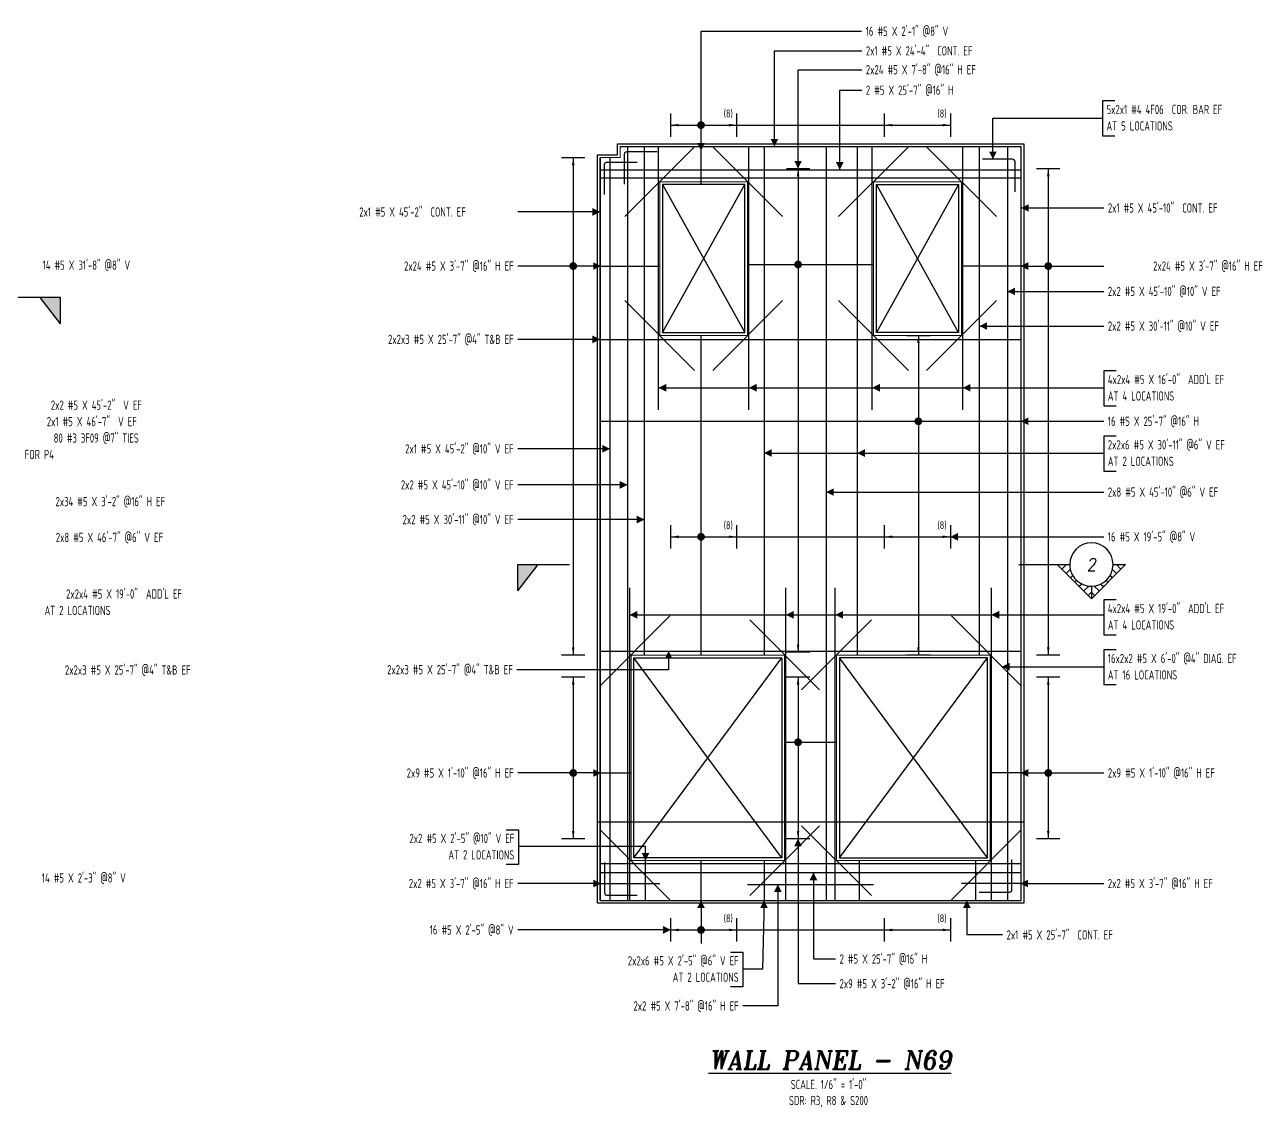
# Model space of a CAD drawing. Header units: inches. Extents: x -3675 to 11984, y -3832 to 1837.
# Drawn here: x 3961 to 4864, y -2274 to -1484 of the extents above; entities that cross this region are included whole.
import ezdxf
from ezdxf.enums import TextEntityAlignment as Align

# ---------------------------------------------------------------- set-up
doc = ezdxf.new("R2010")
doc.units = ezdxf.units.IN
doc.header["$MEASUREMENT"] = 0
doc.layers.get('0').update_dxf_attribs({"linetype": 'CONTINUOUS'})
for name, color, linetype in [('0-25', 7, 'CONTINUOUS'), ('0-25TEXT', 7, 'CONTINUOUS'), ('0-35', 3, 'CONTINUOUS'), ('0-35TEXT', 3, 'CONTINUOUS'), ('3', 3, 'CONTINUOUS'), ('BAR-LBL', 2, 'CONTINUOUS'), ('Hatch', 253, 'CONTINUOUS'), ('INTERMEDIATERANGELAY', 7, 'CONTINUOUS'), ('RANGELAY', 7, 'CONTINUOUS'), ('REBARS', 4, 'CONTINUOUS')]:
    doc.layers.add(name, color=color, linetype=linetype)
doc.layers.add('COVER', color=6, linetype='CONTINUOUS', lineweight=0, plot=False)
doc.styles.add('AR', font='ARCHQUIK.shx', dxfattribs={"width": 0.8})
doc.styles.add('ROMANT', font='romant')

# ---------------------------------------------------------------- blocks, each defined once
blk = doc.blocks.new('SECTARO')
at = {"linetype": 'Continuous'}
blk.add_line((33.32, 16.99), (20.13, 0), dxfattribs=at)
for p, q in [((33.32, 16.99), (33.32, 0)), ((33.32, 0), (0, 0))]:
    blk.add_line(p, q)
for points in [[(33.32, 0), (33.32, 16.99), (33.32, 0), (20.13, 0)], [(33.32, 16.99), (20.13, 0), (33.32, 0), (33.32, 16.99)]]:
    blk.add_solid(points, dxfattribs=at)
blk = doc.blocks.new('leadrblk')
blk.add_lwpolyline([(0, 0, 0, 1, 0), (1, 0, 1, 1, 0)], format="xyseb")
blk = doc.blocks.new('*X3')
at = {"color": 0, "linetype": 'Continuous'}
for p, q in [((-1.108, 0.278), (-1.075, 0.312)), ((-1.081, 0.217), (-1.031, 0.267)), ((-1.013, 0.197), (-0.986, 0.223)), ((-0.96, 0.161), (-0.942, 0.179)), ((-0.92, 0.112), (-0.898, 0.135)), ((-0.895, 0.05), (-0.854, 0.091)), ((-0.856, 0), (-0.81, 0.046)), ((-0.768, 0), (-0.765, 0.002))]:
    blk.add_line(p, q, dxfattribs=at)
blk = doc.blocks.new('*X2')
at = {"color": 0, "linetype": 'Continuous'}
for p, q in [((-1.108, 0.278), (-1.075, 0.312)), ((-0.96, 0.161), (-0.942, 0.179)), ((-0.856, 0), (-0.81, 0.046))]:
    blk.add_line(p, q, dxfattribs=at)
blk = doc.blocks.new('SECTNU')
at = {"linetype": 'Continuous'}
blk.add_line((-24.74, 0), (-32.81, 0), dxfattribs=at)
blk.add_line((0, 0), (-24.74, 0))
at = {"layer": '3'}
for p, q in [((-68.89, 0), (-46.81, 22.07)), ((-60.81, 0), (-68.89, 0))]:
    blk.add_line(p, q, dxfattribs=at)
at = {"layer": '3', "linetype": 'Continuous'}
blk.add_line((-46.81, 14), (-46.81, 22.07), dxfattribs=at)
at = {"layer": '3'}
for points in [[(-46.81, 22.07), (-24.74, 0), (-32.81, 0, 1)], [(-32.81, 0, 0.414214), (-46.81, 14)]]:
    blk.add_lwpolyline(points, format="xyb", dxfattribs=at)
for start, end in [(90, 180), (180, 0)]:
    blk.add_arc((-46.81, 0), 14, start, end, dxfattribs=at)
at = {"linetype": 'Continuous', "xscale": -64, "yscale": 64, "zscale": 64, "rotation": 359.9999999999999}
blk.add_blockref('*X3', (-117.73, 0), dxfattribs=at)
at = {"linetype": 'Continuous', "xscale": 64, "yscale": 64, "zscale": 64}
for name in ['*X3', '*X2']:
    blk.add_blockref(name, (24.1, 0), dxfattribs=at)
at = {"linetype": 'Continuous', "style": 'ROMANT', "oblique": 9, "width": 0.9}
blk.add_attdef('NO', text='', height=8, dxfattribs=at).set_placement((-46.81, 0), align=Align.MIDDLE)
blk = doc.blocks.new('*U1027', base_point=(4645.35, -1765.03))
at = {"layer": 'REBARS', "color": 0}
blk.add_lwpolyline([(4645.66, -1765.03), (4645.66, -1573.03)], dxfattribs=at)
blk = doc.blocks.new('*U1028', base_point=(4579.97, -1765.03))
at = {"layer": 'REBARS', "color": 0}
blk.add_lwpolyline([(4579.65, -1765.03), (4579.65, -1573.03)], dxfattribs=at)
blk = doc.blocks.new('*U1029', base_point=(4489.36, -1765.03))
at = {"layer": 'REBARS', "color": 0}
blk.add_lwpolyline([(4489.67, -1765.03), (4489.67, -1573.03)], dxfattribs=at)
blk = doc.blocks.new('*U1030', base_point=(4423.97, -1765.03))
at = {"layer": 'REBARS', "color": 0}
blk.add_lwpolyline([(4423.66, -1765.03), (4423.66, -1573.03)], dxfattribs=at)
blk = doc.blocks.new('*U853', base_point=(4527.86, -2068.92))
at = {"layer": 'REBARS', "color": 0}
blk.add_lwpolyline([(4528.08, -2068.7), (4579, -2119.61)], dxfattribs=at)
blk = doc.blocks.new('*U854', base_point=(4527.86, -1969.14))
at = {"layer": 'REBARS', "color": 0}
blk.add_lwpolyline([(4528.08, -1969.36), (4579, -1918.45)], dxfattribs=at)
blk = doc.blocks.new('*U855', base_point=(4380.82, -2071.87))
at = {"layer": 'REBARS', "color": 0}
blk.add_lwpolyline([(4381.04, -2071.65), (4431.95, -2122.56)], dxfattribs=at)
blk = doc.blocks.new('*U856', base_point=(4541.46, -2068.92))
at = {"layer": 'REBARS', "color": 0}
blk.add_lwpolyline([(4541.24, -2068.7), (4490.33, -2119.61)], dxfattribs=at)
blk = doc.blocks.new('*U857', base_point=(4380.82, -1966.19))
at = {"layer": 'REBARS', "color": 0}
blk.add_lwpolyline([(4381.04, -1966.41), (4431.95, -1915.5)], dxfattribs=at)
blk = doc.blocks.new('*U858', base_point=(4541.46, -1969.14))
at = {"layer": 'REBARS', "color": 0}
blk.add_lwpolyline([(4541.24, -1969.36), (4490.33, -1918.45)], dxfattribs=at)
blk = doc.blocks.new('*U859', base_point=(4554.86, -1685.63))
at = {"layer": 'REBARS', "color": 0}
blk.add_lwpolyline([(4555.08, -1685.41), (4605.99, -1736.32)], dxfattribs=at)
blk = doc.blocks.new('*U860', base_point=(4670.46, -1685.63))
at = {"layer": 'REBARS', "color": 0}
blk.add_lwpolyline([(4670.24, -1685.41), (4619.33, -1736.32)], dxfattribs=at)
blk = doc.blocks.new('*U861', base_point=(4554.86, -1623.89))
at = {"layer": 'REBARS', "color": 0}
blk.add_lwpolyline([(4555.08, -1624.11), (4605.99, -1573.2)], dxfattribs=at)
blk = doc.blocks.new('*U862', base_point=(4670.46, -1623.89))
at = {"layer": 'REBARS', "color": 0}
blk.add_lwpolyline([(4670.24, -1624.11), (4619.33, -1573.2)], dxfattribs=at)
blk = doc.blocks.new('*U863', base_point=(4398.86, -1685.63))
at = {"layer": 'REBARS', "color": 0}
blk.add_lwpolyline([(4399.08, -1685.41), (4450, -1736.32)], dxfattribs=at)
blk = doc.blocks.new('*U864', base_point=(4514.47, -1685.63))
at = {"layer": 'REBARS', "color": 0}
blk.add_lwpolyline([(4514.25, -1685.41), (4463.33, -1736.32)], dxfattribs=at)
blk = doc.blocks.new('*U865', base_point=(4398.86, -1623.89))
at = {"layer": 'REBARS', "color": 0}
blk.add_lwpolyline([(4399.08, -1624.11), (4450, -1573.2)], dxfattribs=at)
blk = doc.blocks.new('*U866', base_point=(4514.47, -1623.89))
at = {"layer": 'REBARS', "color": 0}
blk.add_lwpolyline([(4514.25, -1624.11), (4463.33, -1573.2)], dxfattribs=at)
blk = doc.blocks.new('*U770', base_point=(4384.04, -2119.53))
at = {"layer": 'REBARS', "color": 0}
blk.add_lwpolyline([(4384.29, -2095.53), (4384.29, -2117.53, 0.414214), (4386.04, -2119.28), (4408.04, -2119.28)], format="xyb", dxfattribs=at)
blk = doc.blocks.new('*U771', base_point=(4681.56, -2117.53))
at = {"layer": 'REBARS', "color": 0}
blk.add_lwpolyline([(4681.31, -2093.53), (4681.31, -2115.53, -0.414214), (4679.56, -2117.28), (4657.56, -2117.28)], format="xyb", dxfattribs=at)
blk = doc.blocks.new('*U994', base_point=(4688.6, -2123.03))
at = {"layer": 'REBARS', "color": 0}
blk.add_lwpolyline([(4688.29, -2123.03), (4688.29, -1573.03)], dxfattribs=at)
blk = doc.blocks.new('*U966', base_point=(4381.35, -2123.03))
at = {"layer": 'REBARS', "color": 0}
blk.add_lwpolyline([(4381.04, -2123.03), (4381.04, -1581.03)], dxfattribs=at)
blk = doc.blocks.new('*U662', base_point=(4455.01, -1600.98))
at = {"layer": 'REBARS', "color": 0}
blk.add_lwpolyline([(4454.69, -1600.98), (4454.69, -1575.98)], dxfattribs=at)
blk = doc.blocks.new('*U772', base_point=(4384.04, -1584.03))
at = {"layer": 'REBARS', "color": 0}
blk.add_lwpolyline([(4384.29, -1608.03), (4384.29, -1586.03, -0.414214), (4386.04, -1584.28), (4408.04, -1584.28)], format="xyb", dxfattribs=at)
blk = doc.blocks.new('*U699', base_point=(4381.04, -1773.76))
at = {"layer": 'REBARS', "color": 0}
blk.add_lwpolyline([(4381.04, -1773.45), (4688.04, -1773.45)], dxfattribs=at)
blk = doc.blocks.new('rendmark')
at = {"color": 4}
blk.add_line((0, -3), (0, 3), dxfattribs=at)
blk = doc.blocks.new('rarrow')
at = {"color": 7}
blk.add_solid([(2, -0.33), (2, 0.33), (0, 0)], dxfattribs=at)
blk = doc.blocks.new('*U1090', base_point=(4613.31, -1710.74))
at = {"layer": 'RANGELAY'}
blk.add_line((4613.31, -1710.74), (4613.31, -1944.03), dxfattribs=at)
at = {"layer": 'RANGELAY', "xscale": 2.834645669291339, "yscale": 2.834645669291339}
for name, p, rotation in [('rendmark', (4613.31, -1710.74), 269.9999999999999), ('rarrow', (4613.31, -1710.74), 269.9999999999999), ('rarrow', (4613.31, -1944.03), 89.999996929531), ('rendmark', (4613.31, -1944.03), 89.999996929531)]:
    blk.add_blockref(name, p, dxfattribs=dict(at, rotation=rotation))
blk = doc.blocks.new('VPM6F2DA1')
at = {"const_width": 1}
blk.add_lwpolyline([(-0.5, 0, 1), (0.5, 0, 1)], format="xyb", close=True, dxfattribs=at)
blk = doc.blocks.new('*U784', base_point=(4396.29, -1573.34))
at = {"layer": 'REBARS', "color": 0}
blk.add_lwpolyline([(4396.29, -1573.03), (4688.29, -1573.03)], dxfattribs=at)
blk = doc.blocks.new('*U967', base_point=(4380.72, -1581.03))
at = {"layer": 'REBARS', "color": 0}
blk.add_lwpolyline([(4381.04, -1581.03), (4381.04, -2123.03)], dxfattribs=at)
blk = doc.blocks.new('*U773', base_point=(4398.66, -1576.38))
at = {"layer": 'REBARS', "color": 0}
blk.add_lwpolyline([(4398.91, -1600.38), (4398.91, -1578.38, -0.414214), (4400.66, -1576.63), (4422.66, -1576.63)], format="xyb", dxfattribs=at)
blk = doc.blocks.new('*U965', base_point=(4387.92, -1581.03))
at = {"layer": 'REBARS', "color": 0}
blk.add_lwpolyline([(4388.23, -1581.03), (4388.23, -2123.03)], dxfattribs=at)
blk = doc.blocks.new('*U774', base_point=(4684.08, -1581.97))
at = {"layer": 'REBARS', "color": 0}
blk.add_lwpolyline([(4683.83, -1605.97), (4683.83, -1583.97, 0.414214), (4682.08, -1582.22), (4660.08, -1582.22)], format="xyb", dxfattribs=at)
blk = doc.blocks.new('*U652', base_point=(4455.01, -2123.03))
at = {"layer": 'REBARS', "color": 0}
blk.add_lwpolyline([(4454.69, -2123.03), (4454.69, -2094.03)], dxfattribs=at)
blk = doc.blocks.new('*U719', base_point=(4381.29, -1590.25))
at = {"layer": 'REBARS', "color": 0}
blk.add_lwpolyline([(4381.29, -1589.94), (4688.29, -1589.94)], dxfattribs=at)
blk = doc.blocks.new('*U1089', base_point=(4708.1, -1960.03))
at = {"layer": 'RANGELAY'}
blk.add_line((4708.1, -1960.03), (4708.1, -2078.03), dxfattribs=at)
at = {"layer": 'RANGELAY', "xscale": 2.834645669291339, "yscale": 2.834645669291339}
for name, p, rotation in [('rendmark', (4708.1, -1960.03), 269.9999999999999), ('rarrow', (4708.1, -1960.03), 269.9999999999999), ('rarrow', (4708.1, -2078.03), 89.999996929531), ('rendmark', (4708.1, -2078.03), 89.999996929531)]:
    blk.add_blockref(name, p, dxfattribs=dict(at, rotation=rotation))
blk = doc.blocks.new('VPM6F32B1')
at = {"const_width": 1}
blk.add_lwpolyline([(-0.5, 0, 1), (0.5, 0, 1)], format="xyb", close=True, dxfattribs=at)
blk = doc.blocks.new('*U1018', base_point=(4687.86, -2030.4))
at = {"layer": 'REBARS', "color": 0}
blk.add_lwpolyline([(4687.86, -2030.08), (4665.86, -2030.08)], dxfattribs=at)
blk = doc.blocks.new('*U1088', base_point=(4708.1, -1589.03))
at = {"layer": 'RANGELAY'}
blk.add_line((4708.1, -1589.03), (4708.1, -1944.03), dxfattribs=at)
at = {"layer": 'RANGELAY', "xscale": 2.834645669291339, "yscale": 2.834645669291339}
for name, p, rotation in [('rendmark', (4708.1, -1589.03), 269.9999999999999), ('rarrow', (4708.1, -1589.03), 269.9999999999999), ('rarrow', (4708.1, -1944.03), 89.999996929531), ('rendmark', (4708.1, -1944.03), 89.999996929531)]:
    blk.add_blockref(name, p, dxfattribs=dict(at, rotation=rotation))
blk = doc.blocks.new('VPM6F33C1')
at = {"const_width": 1}
blk.add_lwpolyline([(-0.5, 0, 1), (0.5, 0, 1)], format="xyb", close=True, dxfattribs=at)
blk = doc.blocks.new('*U671', base_point=(4687.86, -1660.5))
at = {"layer": 'REBARS', "color": 0}
blk.add_lwpolyline([(4687.86, -1660.19), (4644.86, -1660.19)], dxfattribs=at)
blk = doc.blocks.new('*U1087', base_point=(4361.43, -1960.03))
at = {"layer": 'RANGELAY'}
blk.add_line((4361.43, -1960.03), (4361.43, -2078.03), dxfattribs=at)
at = {"layer": 'RANGELAY', "xscale": 2.834645669291339, "yscale": 2.834645669291339}
for name, p, rotation in [('rendmark', (4361.43, -1960.03), 269.9999999999999), ('rarrow', (4361.43, -1960.03), 269.9999999999999), ('rarrow', (4361.43, -2078.03), 89.999996929531), ('rendmark', (4361.43, -2078.03), 89.999996929531)]:
    blk.add_blockref(name, p, dxfattribs=dict(at, rotation=rotation))
blk = doc.blocks.new('VPM6F34C1')
at = {"const_width": 1}
blk.add_lwpolyline([(-0.5, 0, 1), (0.5, 0, 1)], format="xyb", close=True, dxfattribs=at)
blk = doc.blocks.new('*U1017', base_point=(4381.66, -2030.4))
at = {"layer": 'REBARS', "color": 0}
blk.add_lwpolyline([(4381.66, -2030.08), (4403.66, -2030.08)], dxfattribs=at)
blk = doc.blocks.new('*U1086', base_point=(4361.43, -1581.03))
at = {"layer": 'RANGELAY'}
blk.add_line((4361.43, -1581.03), (4361.43, -1944.03), dxfattribs=at)
at = {"layer": 'RANGELAY', "xscale": 2.834645669291339, "yscale": 2.834645669291339}
for name, p, rotation in [('rendmark', (4361.43, -1581.03), 269.9999999999999), ('rarrow', (4361.43, -1581.03), 269.9999999999999), ('rarrow', (4361.43, -1944.03), 89.999996929531), ('rendmark', (4361.43, -1944.03), 89.999996929531)]:
    blk.add_blockref(name, p, dxfattribs=dict(at, rotation=rotation))
blk = doc.blocks.new('VPM6F35C1')
at = {"const_width": 1}
blk.add_lwpolyline([(-0.5, 0, 1), (0.5, 0, 1)], format="xyb", close=True, dxfattribs=at)
blk = doc.blocks.new('*U668', base_point=(4381.66, -1660.5))
at = {"layer": 'REBARS', "color": 0}
blk.add_lwpolyline([(4381.66, -1660.19), (4424.66, -1660.19)], dxfattribs=at)
blk = doc.blocks.new('*U980', base_point=(4413.76, -1944.03))
at = {"layer": 'REBARS', "color": 0}
blk.add_lwpolyline([(4413.44, -1944.03), (4413.44, -1573.03)], dxfattribs=at)
blk = doc.blocks.new('*U993', base_point=(4400.72, -1573.03))
at = {"layer": 'REBARS', "color": 0}
blk.add_lwpolyline([(4401.04, -1573.03), (4401.04, -2123.03)], dxfattribs=at)
blk = doc.blocks.new('*U1085', base_point=(4525.5, -1589.03))
at = {"layer": 'RANGELAY'}
blk.add_line((4525.5, -1589.03), (4525.5, -1942.03), dxfattribs=at)
at = {"layer": 'RANGELAY', "xscale": 2.834645669291339, "yscale": 2.834645669291339}
for name, p, rotation in [('rendmark', (4525.5, -1589.03), 269.9999999999999), ('rarrow', (4525.5, -1589.03), 269.9999999999999), ('rarrow', (4525.5, -1942.03), 89.999996929531), ('rendmark', (4525.5, -1942.03), 89.999996929531)]:
    blk.add_blockref(name, p, dxfattribs=dict(at, rotation=rotation))
blk = doc.blocks.new('VPM6F3811')
at = {"const_width": 1}
blk.add_lwpolyline([(-0.5, 0, 1), (0.5, 0, 1)], format="xyb", close=True, dxfattribs=at)
blk = doc.blocks.new('*U731', base_point=(4488.65, -1659.37))
at = {"layer": 'REBARS', "color": 0}
blk.add_lwpolyline([(4488.65, -1659.06), (4580.65, -1659.06)], dxfattribs=at)
blk = doc.blocks.new('*U1084', base_point=(4525.5, -1960.03))
at = {"layer": 'RANGELAY'}
blk.add_line((4525.5, -1960.03), (4525.5, -2078.03), dxfattribs=at)
at = {"layer": 'RANGELAY', "xscale": 2.834645669291339, "yscale": 2.834645669291339}
for name, p, rotation in [('rendmark', (4525.5, -1960.03), 269.9999999999999), ('rarrow', (4525.5, -1960.03), 269.9999999999999), ('rarrow', (4525.5, -2078.03), 89.999996929531), ('rendmark', (4525.5, -2078.03), 89.999996929531)]:
    blk.add_blockref(name, p, dxfattribs=dict(at, rotation=rotation))
blk = doc.blocks.new('VPM6F3911')
at = {"const_width": 1}
blk.add_lwpolyline([(-0.5, 0, 1), (0.5, 0, 1)], format="xyb", close=True, dxfattribs=at)
blk = doc.blocks.new('*U1011', base_point=(4515.66, -2007.99))
at = {"layer": 'REBARS', "color": 0}
blk.add_lwpolyline([(4515.66, -2007.67), (4553.66, -2007.67)], dxfattribs=at)
blk = doc.blocks.new('*U718', base_point=(4381.29, -2122.72))
at = {"layer": 'REBARS', "color": 0}
blk.add_lwpolyline([(4381.29, -2123.03), (4688.29, -2123.03)], dxfattribs=at)
blk = doc.blocks.new('*U992', base_point=(4545.65, -1573.03))
at = {"layer": 'REBARS', "color": 0}
blk.add_lwpolyline([(4545.96, -1573.03), (4545.96, -2123.03)], dxfattribs=at)
blk = doc.blocks.new('*U977', base_point=(4568.35, -1573.03))
at = {"layer": 'REBARS', "color": 0}
blk.add_lwpolyline([(4568.66, -1573.03), (4568.66, -1944.03)], dxfattribs=at)
blk = doc.blocks.new('*U978', base_point=(4500.36, -1573.03))
at = {"layer": 'REBARS', "color": 0}
blk.add_lwpolyline([(4500.67, -1573.03), (4500.67, -1944.03)], dxfattribs=at)
blk = doc.blocks.new('*U867', base_point=(4688.51, -2071.87))
at = {"layer": 'REBARS', "color": 0}
blk.add_lwpolyline([(4688.29, -2071.65), (4637.37, -2122.56)], dxfattribs=at)
blk = doc.blocks.new('*U868', base_point=(4688.51, -1966.19))
at = {"layer": 'REBARS', "color": 0}
blk.add_lwpolyline([(4688.29, -1966.41), (4637.37, -1915.5)], dxfattribs=at)
blk = doc.blocks.new('*U914', base_point=(4666.35, -2123.03))
at = {"layer": 'REBARS', "color": 0}
blk.add_lwpolyline([(4666.66, -2123.03), (4666.66, -1895.03)], dxfattribs=at)
blk = doc.blocks.new('*U915', base_point=(4552.97, -2123.03))
at = {"layer": 'REBARS', "color": 0}
blk.add_lwpolyline([(4552.66, -2123.03), (4552.66, -1895.03)], dxfattribs=at)
blk = doc.blocks.new('*U916', base_point=(4516.35, -2123.03))
at = {"layer": 'REBARS', "color": 0}
blk.add_lwpolyline([(4516.66, -2123.03), (4516.66, -1895.03)], dxfattribs=at)
blk = doc.blocks.new('*U917', base_point=(4402.97, -2123.03))
at = {"layer": 'REBARS', "color": 0}
blk.add_lwpolyline([(4402.66, -2123.03), (4402.66, -1895.03)], dxfattribs=at)
blk = doc.blocks.new('*U659', base_point=(4654.84, -2123.03))
at = {"layer": 'REBARS', "color": 0}
blk.add_lwpolyline([(4655.15, -2123.03), (4655.15, -2094.03)], dxfattribs=at)
blk = doc.blocks.new('*U660', base_point=(4414.48, -2123.03))
at = {"layer": 'REBARS', "color": 0}
blk.add_lwpolyline([(4414.17, -2123.03), (4414.17, -2094.03)], dxfattribs=at)
blk = doc.blocks.new('*U716', base_point=(4381.04, -1713.38))
at = {"layer": 'REBARS', "color": 0}
blk.add_lwpolyline([(4381.04, -1713.69), (4688.04, -1713.69)], dxfattribs=at)
blk = doc.blocks.new('*U717', base_point=(4381.04, -1596.14))
at = {"layer": 'REBARS', "color": 0}
blk.add_lwpolyline([(4381.04, -1595.83), (4688.04, -1595.83)], dxfattribs=at)
blk = doc.blocks.new('*U657', base_point=(4569.79, -2094.03))
at = {"layer": 'REBARS', "color": 0}
blk.add_lwpolyline([(4570.11, -2094.03), (4570.11, -2123.03)], dxfattribs=at)
blk = doc.blocks.new('*U658', base_point=(4500.36, -2094.03))
at = {"layer": 'REBARS', "color": 0}
blk.add_lwpolyline([(4500.67, -2094.03), (4500.67, -2123.03)], dxfattribs=at)
blk = doc.blocks.new('*U714', base_point=(4381.04, -2095.85))
at = {"layer": 'REBARS', "color": 0}
blk.add_lwpolyline([(4381.04, -2096.16), (4688.04, -2096.16)], dxfattribs=at)
blk = doc.blocks.new('*U715', base_point=(4381.04, -1941.39))
at = {"layer": 'REBARS', "color": 0}
blk.add_lwpolyline([(4381.04, -1941.08), (4688.04, -1941.08)], dxfattribs=at)
blk = doc.blocks.new('*U1201', base_point=(4432.66, -2144.62))
at = {"layer": 'INTERMEDIATERANGELAY'}
blk.add_line((4480.67, -2144.62), (4588.65, -2144.62), dxfattribs=at)
at = {"layer": 'RANGELAY'}
for p, q in [((4432.66, -2144.62), (4480.67, -2144.62)), ((4588.65, -2144.62), (4636.66, -2144.62))]:
    blk.add_line(p, q, dxfattribs=at)
at = {"layer": 'RANGELAY', "xscale": 2.834645669291339, "yscale": 2.834645669291339}
for name, p in [('rendmark', (4432.66, -2144.62)), ('rendmark', (4588.65, -2144.62)), ('rarrow', (4432.66, -2144.62)), ('rarrow', (4588.65, -2144.62))]:
    blk.add_blockref(name, p, dxfattribs=at)
at = {"layer": 'RANGELAY', "xscale": 2.834645669291339, "yscale": 2.834645669291339, "rotation": 179.999996929531}
for name, p in [('rendmark', (4480.67, -2144.62)), ('rendmark', (4636.66, -2144.62)), ('rarrow', (4480.67, -2144.62)), ('rarrow', (4636.66, -2144.62))]:
    blk.add_blockref(name, p, dxfattribs=at)
blk = doc.blocks.new('VPM6F4151')
at = {"const_width": 1}
blk.add_lwpolyline([(-0.5, 0, 1), (0.5, 0, 1)], format="xyb", close=True, dxfattribs=at)
blk = doc.blocks.new('*U1198', base_point=(4432.66, -1857.74))
at = {"layer": 'INTERMEDIATERANGELAY'}
blk.add_line((4480.67, -1857.74), (4588.65, -1857.74), dxfattribs=at)
at = {"layer": 'RANGELAY'}
for p, q in [((4432.66, -1857.74), (4480.67, -1857.74)), ((4588.65, -1857.74), (4636.66, -1857.74))]:
    blk.add_line(p, q, dxfattribs=at)
at = {"layer": 'RANGELAY', "xscale": 2.834645669291339, "yscale": 2.834645669291339}
for name, p in [('rendmark', (4432.66, -1857.74)), ('rendmark', (4588.65, -1857.74)), ('rarrow', (4432.66, -1857.74)), ('rarrow', (4588.65, -1857.74))]:
    blk.add_blockref(name, p, dxfattribs=at)
at = {"layer": 'RANGELAY', "xscale": 2.834645669291339, "yscale": 2.834645669291339, "rotation": 179.999996929531}
for name, p in [('rendmark', (4480.67, -1857.74)), ('rendmark', (4636.66, -1857.74)), ('rarrow', (4480.67, -1857.74)), ('rarrow', (4636.66, -1857.74))]:
    blk.add_blockref(name, p, dxfattribs=at)
blk = doc.blocks.new('VPM6F41F1')
at = {"const_width": 1}
blk.add_lwpolyline([(-0.5, 0, 1), (0.5, 0, 1)], format="xyb", close=True, dxfattribs=at)
blk = doc.blocks.new('*U1204', base_point=(4432.66, -1557.33))
at = {"layer": 'INTERMEDIATERANGELAY'}
blk.add_line((4480.67, -1557.33), (4588.65, -1557.33), dxfattribs=at)
at = {"layer": 'RANGELAY'}
for p, q in [((4432.66, -1557.33), (4480.67, -1557.33)), ((4588.65, -1557.33), (4636.66, -1557.33))]:
    blk.add_line(p, q, dxfattribs=at)
at = {"layer": 'RANGELAY', "xscale": 2.834645669291339, "yscale": 2.834645669291339}
for name, p in [('rendmark', (4432.66, -1557.33)), ('rendmark', (4588.65, -1557.33)), ('rarrow', (4432.66, -1557.33)), ('rarrow', (4588.65, -1557.33))]:
    blk.add_blockref(name, p, dxfattribs=at)
at = {"layer": 'RANGELAY', "xscale": 2.834645669291339, "yscale": 2.834645669291339, "rotation": 179.999996929531}
for name, p in [('rendmark', (4480.67, -1557.33)), ('rendmark', (4636.66, -1557.33)), ('rarrow', (4480.67, -1557.33)), ('rarrow', (4636.66, -1557.33))]:
    blk.add_blockref(name, p, dxfattribs=at)
blk = doc.blocks.new('VPM6F4291')
at = {"const_width": 1}
blk.add_lwpolyline([(-0.5, 0, 1), (0.5, 0, 1)], format="xyb", close=True, dxfattribs=at)
blk = doc.blocks.new('*U979', base_point=(4657.51, -1944.03))
at = {"layer": 'REBARS', "color": 0}
blk.add_lwpolyline([(4657.83, -1944.03), (4657.83, -1573.03)], dxfattribs=at)
blk = doc.blocks.new('*U991', base_point=(4678.6, -1573.03))
at = {"layer": 'REBARS', "color": 0}
blk.add_lwpolyline([(4678.29, -1573.03), (4678.29, -2123.03)], dxfattribs=at)
blk = doc.blocks.new('*U645', base_point=(4455.01, -1944.03))
at = {"layer": 'REBARS', "color": 0}
blk.add_lwpolyline([(4454.69, -1944.03), (4454.69, -1711.03)], dxfattribs=at)
blk = doc.blocks.new('*U679', base_point=(4687.66, -2111.06))
at = {"layer": 'REBARS', "color": 0}
blk.add_lwpolyline([(4687.66, -2110.75), (4644.66, -2110.75)], dxfattribs=at)
blk = doc.blocks.new('*U713', base_point=(4381.29, -2103.09))
at = {"layer": 'REBARS', "color": 0}
blk.add_lwpolyline([(4381.29, -2102.77), (4688.29, -2102.77)], dxfattribs=at)
blk = doc.blocks.new('*U678', base_point=(4381.66, -2111.06))
at = {"layer": 'REBARS', "color": 0}
blk.add_lwpolyline([(4381.66, -2110.75), (4424.66, -2110.75)], dxfattribs=at)
blk = doc.blocks.new('*U736', base_point=(4488.65, -2111.72))
at = {"layer": 'REBARS', "color": 0}
blk.add_lwpolyline([(4488.65, -2111.41), (4580.65, -2111.41)], dxfattribs=at)

msp = doc.modelspace()

# ---------------------------------------------------------------- linework, layer by layer
at = {"layer": '0-25'}
for p, q in [((4426.66146, -1600.78015), (4486.66842, -1708.73998)), ((4426.66146, -1708.73998), (4486.66842, -1600.78015)), ((4642.66146, -1600.78015), (4582.65449, -1708.73998)), ((4642.66146, -1708.73998), (4582.65449, -1600.78015)), ((4405.66146, -2092.03015), (4513.66146, -1946.0297)), ((4513.66146, -2092.03015), (4405.66146, -1946.0297)), ((4663.66146, -2092.03015), (4555.66146, -1946.0297)), ((4555.66146, -2092.03015), (4663.66146, -1946.0297))]:
    msp.add_line(p, q, dxfattribs=at)
at = {"layer": '0-25TEXT'}
for points in [[(4454.69355, -1579.00349), (4454.69355, -1488.82813), (4571.90617, -1488.82813)], [(4508.24537, -1573.03015), (4508.24537, -1503.16459), (4571.99747, -1503.16459)], [(4525.50466, -1589.03015), (4525.50466, -1516.91787), (4571.99747, -1516.91787)], [(4555.9221, -1589.94041), (4555.9221, -1531.84258), (4571.99747, -1531.84258)], [(4756.63463, -1539.54797), (4747.63558, -1539.54797), (4747.63558, -1565.04529), (4756.63463, -1565.04529)], [(4667.7235, -1582.21657), (4667.7235, -1552.29663), (4747.63558, -1552.29663)], [(4381.03643, -1620.70382), (4320.94516, -1620.70382)], [(4688.28646, -1617.80011), (4748.58049, -1617.80011)], [(4381.66146, -1660.19089), (4320.94516, -1660.19089)], [(4687.86286, -1660.19089), (4748.57916, -1660.19089)], [(4678.28644, -1678.66868), (4748.58049, -1678.66868)], [(4657.82553, -1703.97293), (4748.58049, -1703.97293)], [(4381.03643, -1713.6877), (4320.94516, -1713.6877)], [(4757.57955, -1736.60697), (4748.58049, -1736.60697), (4748.58049, -1762.10429), (4757.57955, -1762.10429)], [(4423.6614, -1748.98067), (4748.58049, -1748.98067)], [(4688.01154, -1773.45038), (4748.58049, -1773.45038)], [(4757.57955, -1784.24105), (4748.58049, -1784.24105), (4748.58049, -1809.73837), (4757.57955, -1809.73837)], [(4388.2332, -1793.58637), (4320.94516, -1793.58637)], [(4500.66843, -1796.61474), (4748.58049, -1796.61475)], [(4401.03646, -1819.84996), (4320.94516, -1819.84996)], [(4545.96472, -1825.11371), (4748.58049, -1825.11371)], [(4413.44361, -1845.15421), (4320.94516, -1845.15421)], [(4636.66146, -1857.74187), (4748.58049, -1857.74187)], [(4757.57955, -1903.68059), (4748.58049, -1903.68059), (4748.58049, -1929.17792), (4757.57955, -1929.17792)], [(4402.66146, -1914.68813), (4748.58049, -1914.68813)], [(4431.07438, -1941.08197), (4431.07438, -1954.718), (4320.31554, -1954.718)], [(4757.57955, -1940.1414), (4748.58049, -1940.1414), (4748.58049, -1965.63872), (4757.57955, -1965.63872)], [(4674.38949, -1952.5151), (4748.58049, -1952.5151)], [(4381.66146, -2030.08305), (4320.94516, -2030.08305)], [(4687.86286, -2030.08305), (4748.57916, -2030.08305)], [(4312.4469, -2071.47126), (4321.44596, -2071.47126), (4321.44596, -2096.96858), (4312.4469, -2096.96858)], [(4414.16909, -2094.03011), (4414.16909, -2083.84492), (4321.44596, -2083.84496)], [(4525.50465, -2078.03011), (4525.50465, -2183.81518), (4552.80276, -2183.81518)], [(4536.72739, -2102.77341), (4536.72739, -2165.81428), (4552.80276, -2165.81428)], [(4381.66146, -2110.74764), (4320.94516, -2110.74764)], [(4510.72944, -2111.40825), (4510.72944, -2200.08454), (4485.158, -2200.08454)], [(4687.66145, -2110.74764), (4748.57916, -2110.74764)], [(4454.69353, -2123.03011), (4454.69353, -2154.46074)], [(4500.66843, -2123.03023), (4499.43749, -2173.12687), (4485.158, -2173.12687)], [(4648.70325, -2123.03015), (4648.70325, -2148.00871), (4674.70414, -2148.00871)], [(4432.66146, -2144.61815), (4320.94516, -2144.61815)], [(4476.15895, -2160.75317), (4485.158, -2160.75317), (4485.158, -2186.25049), (4476.15895, -2186.25049)]]:
    msp.add_lwpolyline(points, dxfattribs=at)
at = {"layer": '0-35'}
for points in [[(4393.66146, -1571.03015), (4690.28646, -1571.03015), (4690.28646, -2125.03015), (4379.03646, -2125.03015), (4379.03646, -1579.03015), (4393.66146, -1579.03015)], [(4426.66146, -1708.73998), (4486.66842, -1708.73998), (4486.66842, -1600.78015), (4426.66146, -1600.78015)], [(4642.66146, -1708.73998), (4582.65449, -1708.73998), (4582.65449, -1600.78015), (4642.66146, -1600.78015)], [(4405.66146, -1946.0297), (4513.66146, -1946.0297), (4513.66146, -2092.03015), (4405.66146, -2092.03015)], [(4663.66146, -1946.0297), (4555.66146, -1946.0297), (4555.66146, -2092.03015), (4663.66146, -2092.03015)]]:
    msp.add_lwpolyline(points, close=True, dxfattribs=at)
at = {"layer": 'COVER'}
for points in [[(4395.66146, -1573.03015), (4688.28646, -1573.03015), (4688.28646, -2123.03015), (4381.03646, -2123.03015), (4381.03646, -1581.03015), (4395.66146, -1581.03015)], [(4424.66146, -1710.73998), (4488.66842, -1710.73998), (4488.66842, -1598.78015), (4424.66146, -1598.78015)], [(4644.66146, -1710.73998), (4580.65449, -1710.73998), (4580.65449, -1598.78015), (4644.66146, -1598.78015)], [(4403.66146, -1944.0297), (4515.66146, -1944.0297), (4515.66146, -2094.03015), (4403.66146, -2094.03015)], [(4665.66146, -1944.0297), (4553.66146, -1944.0297), (4553.66146, -2094.03015), (4665.66146, -2094.03015)]]:
    msp.add_lwpolyline(points, close=True, dxfattribs=at)
at = {"layer": 'Hatch'}
msp.add_line((4690.28646, -2066.03015), (4379.03646, -2066.03015), dxfattribs=at)

# ---------------------------------------------------------------- block references
at = {"yscale": 1.129181470141702, "zscale": 1.129181470141702, "rotation": 180}
for p, xscale in [((3949.5756, -1683.10858), -1.129181470141702), ((4358.63797, -1877.99459), 1.129181470141702)]:
    msp.add_blockref('SECTARO', p, dxfattribs=dict(at, xscale=xscale))
ref = msp.add_blockref('SECTNU', (4686.71119, -1877.99459), dxfattribs=dict(xscale=1.129181470141702, yscale=1.129181470141702, zscale=1.129181470141702, rotation=180))
ref.add_attrib('NO', '2', dxfattribs={"linetype": 'Continuous', "height": 9.03345, "style": 'ROMANT', "oblique": 9, "width": 0.9}).set_placement((4739.57122, -1877.9946), align=Align.MIDDLE)
at = {"layer": '0-25TEXT'}
for name, p, xscale, yscale in [('VPM6F4291', (4454.69354, -1557.33401), 2.834645669291338, 2.834645669291338), ('leadrblk', (4688.28646, -1617.80011), 5.623937007874017, 2.250708661417324), ('leadrblk', (4381.03643, -1620.70382), -5.623937007874017, 2.250708661417324), ('leadrblk', (4381.66146, -1660.19089), -5.623937007874017, 2.250708661417324), ('leadrblk', (4687.86286, -1660.19089), 5.623937007874017, 2.250708661417324), ('leadrblk', (4678.28645, -1678.66868), 5.623937007874017, 2.250708661417324), ('leadrblk', (4657.82553, -1703.97294), 5.623937007874017, 2.250708661417324), ('leadrblk', (4381.03643, -1713.6877), -5.623937007874017, 2.250708661417324), ('leadrblk', (4423.6614, -1748.98067), 5.623937007874017, 2.250708661417324), ('leadrblk', (4489.66849, -1748.98064), 5.623937007874017, 2.250708661417324), ('leadrblk', (4579.65443, -1748.98072), 5.623937007874017, 2.250708661417324), ('leadrblk', (4645.66152, -1748.98059), 5.623937007874017, 2.250708661417324), ('leadrblk', (4688.01154, -1773.45038), 5.623937007874017, 2.250708661417324), ('leadrblk', (4388.2332, -1793.58637), -5.623937007874017, 2.250708661417324), ('leadrblk', (4500.66843, -1796.61474), 5.623937007874017, 2.250708661417324), ('leadrblk', (4568.6607, -1796.61473), 5.623937007874017, 2.250708661417324), ('leadrblk', (4401.03646, -1819.84996), -5.623937007874017, 2.250708661417324), ('leadrblk', (4545.96472, -1825.11371), 5.623937007874017, 2.250708661417324), ('leadrblk', (4413.44361, -1845.15421), -5.623937007874017, 2.250708661417324), ('VPM6F41F1', (4454.69354, -1857.74187), 2.834645669291338, 2.834645669291338), ('leadrblk', (4636.66146, -1857.74187), 5.623937007874017, 2.250708661417324), ('leadrblk', (4402.66146, -1914.68813), 5.623937007874017, 2.250708661417324), ('leadrblk', (4516.66145, -1914.68809), 5.623937007874017, 2.250708661417324), ('leadrblk', (4552.66146, -1914.68818), 5.623937007874017, 2.250708661417324), ('leadrblk', (4666.66145, -1914.68805), 5.623937007874017, 2.250708661417324), ('leadrblk', (4674.38949, -1952.5151), 5.623937007874017, 2.250708661417324), ('leadrblk', (4381.66146, -2030.08305), -5.623937007874017, 2.250708661417324), ('leadrblk', (4687.86286, -2030.08305), 5.623937007874017, 2.250708661417324), ('leadrblk', (4381.66146, -2110.74764), -5.623937007874017, 2.250708661417324), ('leadrblk', (4687.66145, -2110.74764), 5.623937007874017, 2.250708661417324), ('VPM6F4151', (4454.69354, -2144.61815), 2.834645669291338, 2.834645669291338)]:
    msp.add_blockref(name, p, dxfattribs=dict(at, xscale=xscale, yscale=yscale))
for name, p, xscale, yscale, rotation in [('leadrblk', (4454.69355, -1576.03057), 5.623937007874017, 2.250708661417324, 90.00000153523449), ('leadrblk', (4508.24537, -1573.03015), 5.623937007874017, 2.250708661417324, 90.00000153523449), ('leadrblk', (4667.7235, -1582.21657), 5.623937007874017, 2.250708661417324, 90.00000153523449), ('leadrblk', (4525.50466, -1589.03015), 5.623937007874017, 2.250708661417324, 90.00000153523449), ('leadrblk', (4555.9221, -1589.94041), 5.623937007874017, 2.250708661417324, 90.00000153523449), ('VPM6F35C1', (4361.42562, -1660.19089), 2.834645669291338, 2.834645669291338, 269.9999999999999), ('VPM6F3811', (4525.50466, -1659.06003), 2.834645669291338, 2.834645669291338, 269.9999999999999), ('VPM6F33C1', (4708.0987, -1660.19089), 2.834645669291338, 2.834645669291338, 90.00000000000007), ('VPM6F2DA1', (4613.30888, -1773.45037), 2.834645669291338, 2.834645669291338, 269.9999999999999), ('leadrblk', (4431.07438, -1941.08197), 5.623937007874017, 2.250708661417324, 270.0000046057035), ('VPM6F3911', (4525.50466, -2007.67289), 2.834645669291338, 2.834645669291338, 269.9999999999999), ('VPM6F34C1', (4361.42562, -2030.08305), 2.834645669291338, 2.834645669291338, 269.9999999999999), ('VPM6F32B1', (4708.0987, -2030.08305), 2.834645669291338, 2.834645669291338, 90.00000000000007), ('leadrblk', (4525.50465, -2078.03011), -5.623937007874017, 2.250708661417324, 89.9999984647655), ('leadrblk', (4414.16909, -2094.03011), 5.623937007874017, 2.250708661417324, 90.00000153523449), ('leadrblk', (4536.72739, -2102.77341), 5.623937007874017, 2.250708661417324, 270.0000046057035), ('leadrblk', (4510.72944, -2111.40825), 5.623937007874017, 2.250708661417324, 270.0000046057035), ('leadrblk', (4454.69353, -2123.03011), -5.623937007874017, 2.250708661417324, 89.9999984647655), ('leadrblk', (4500.66843, -2123.03023), -5.623937007874017, 2.250708661417324, 89.9999984647655), ('leadrblk', (4648.70325, -2123.03015), -5.623937007874017, 2.250708661417324, 89.9999984647655), ('leadrblk', (4432.66146, -2144.61815), 5.623937007874017, 2.250708661417324, 180.000003070469)]:
    msp.add_blockref(name, p, dxfattribs=dict(at, xscale=xscale, yscale=yscale, rotation=rotation))
at = {"layer": 'RANGELAY'}
for name, p in [('*U1204', (4432.66146, -1557.33401)), ('*U1086', (4361.42562, -1581.03015)), ('*U1085', (4525.50466, -1589.03015)), ('*U1088', (4708.0987, -1589.03015)), ('*U1090', (4613.30888, -1710.73998)), ('*U1198', (4432.66146, -1857.74187)), ('*U1087', (4361.42562, -1960.0297)), ('*U1084', (4525.50466, -1960.0297)), ('*U1089', (4708.0987, -1960.0297)), ('*U1201', (4432.66146, -2144.61815))]:
    msp.add_blockref(name, p, dxfattribs=at)
at = {"layer": 'REBARS', "color": 4}
for name, p in [('*U784', (4396.28646, -1573.34265)), ('*U773', (4398.66146, -1576.37945)), ('*U865', (4398.86333, -1623.89372)), ('*U993', (4400.72396, -1573.03015)), ('*U980', (4413.75603, -1944.0297)), ('*U1030', (4423.97389, -1765.03015)), ('*U662', (4455.00604, -1600.984)), ('*U866', (4514.46655, -1623.89372)), ('*U1029', (4489.35599, -1765.03015)), ('*U978', (4500.35592, -1573.03015)), ('*U992', (4545.65221, -1573.03015)), ('*U861', (4554.85637, -1623.89372)), ('*U977', (4568.3482, -1573.03015)), ('*U1028', (4579.96693, -1765.03015)), ('*U862', (4670.45958, -1623.89372)), ('*U1027', (4645.34902, -1765.03015)), ('*U979', (4657.51312, -1944.0297)), ('*U991', (4678.59895, -1573.03015)), ('*U994', (4688.59878, -2123.03015)), ('*U966', (4381.34878, -2123.03015)), ('*U967', (4380.72396, -1581.03015)), ('*U772', (4384.03646, -1584.03015)), ('*U965', (4387.92072, -1581.03015)), ('*U774', (4684.07801, -1581.96658)), ('*U717', (4381.03645, -1596.14494)), ('*U719', (4381.28646, -1590.25294)), ('*U668', (4381.66146, -1660.50339)), ('*U731', (4488.65449, -1659.37253)), ('*U671', (4687.86286, -1660.50339)), ('*U863', (4398.86333, -1685.62641)), ('*U864', (4514.46655, -1685.62641)), ('*U859', (4554.85637, -1685.62641)), ('*U860', (4670.45958, -1685.62641)), ('*U716', (4381.03645, -1713.3752)), ('*U645', (4455.00604, -1944.0297)), ('*U699', (4381.03646, -1773.76288)), ('*U917', (4402.97389, -2123.03015)), ('*U916', (4516.34902, -2123.03015)), ('*U915', (4552.97389, -2123.03015)), ('*U914', (4666.34902, -2123.03015)), ('*U857', (4380.81536, -1966.19124)), ('*U858', (4541.45958, -1969.14326)), ('*U854', (4527.86333, -1969.14326)), ('*U868', (4688.50743, -1966.19111)), ('*U715', (4381.03646, -1941.39447)), ('*U1011', (4515.66146, -2007.98539)), ('*U1017', (4381.66146, -2030.39555)), ('*U1018', (4687.86286, -2030.39555)), ('*U855', (4380.81533, -2071.86858)), ('*U856', (4541.45958, -2068.91659)), ('*U853', (4527.86333, -2068.91659)), ('*U867', (4688.50743, -2071.86874)), ('*U660', (4414.48158, -2123.03015)), ('*U652', (4455.00604, -2123.03015)), ('*U658', (4500.35592, -2094.03015)), ('*U657', (4569.7938, -2094.03015)), ('*U659', (4654.84133, -2123.03015)), ('*U771', (4681.55816, -2117.53374)), ('*U714', (4381.03646, -2095.84906)), ('*U713', (4381.28646, -2103.08591)), ('*U770', (4384.03646, -2119.53374)), ('*U678', (4381.66146, -2111.06014)), ('*U736', (4488.65449, -2111.72075)), ('*U679', (4687.66145, -2111.06014)), ('*U718', (4381.28646, -2122.71765))]:
    msp.add_blockref(name, p, dxfattribs=at)

# ---------------------------------------------------------------- texts
at = {"color": 7, "linetype": 'Continuous', "style": 'ROMANT', "oblique": 9, "width": 0.95}
msp.add_text('%%UWALL PANEL - N69', height=13.5, dxfattribs=at).set_placement((4549.09508, -2246.31707), align=Align.CENTER)
at = {"layer": '0-25TEXT', "style": 'AR', "width": 0.8}
for p in [(4480.66843, -1551.66471), (4636.66146, -1551.66471), (4480.66843, -1852.07258), (4636.66146, -1852.07258), (4480.66843, -2138.94886), (4636.66146, -2138.94886)]:
    msp.add_text(' (8) ', height=5.669291, dxfattribs=at).set_placement(p, align=Align.RIGHT)
at = {"layer": '0-35TEXT', "style": 'AR', "width": 0.8}
for s, p in [('AT 5 LOCATIONS', (4750.63526, -1561.29568)), ('AT 4 LOCATIONS', (4751.58018, -1758.35468)), ('AT 2 LOCATIONS', (4751.58018, -1805.98876)), ('AT 4 LOCATIONS', (4751.58018, -1925.42831)), ('AT 16 LOCATIONS', (4751.58018, -1961.88911))]:
    msp.add_text(s, height=6.7498312, dxfattribs=at).set_placement(p)
for s, height, p in [('FOR P4', 6.749831, (3982.40418, -1801.05731)), ('AT 2 LOCATIONS', 6.7498312, (4023.74108, -1914.86227)), ('AT 2 LOCATIONS', 6.7498312, (4318.44627, -2093.21897)), ('AT 2 LOCATIONS', 6.7498312, (4482.15832, -2182.50089))]:
    msp.add_text(s, height=height, dxfattribs=at).set_placement(p, align=Align.RIGHT)
for s, p in [('SCALE. 1/6" = 1\'-0"', (4547.7232, -2260.76396)), ('SDR: R3, R8 & S200', (4547.7232, -2272.43215))]:
    msp.add_text(s, height=6.7498312, dxfattribs=at).set_placement(p, align=Align.CENTER)
at = {"layer": 'BAR-LBL', "style": 'AR', "width": 0.8}
for s, p in [('16 #5 X 2\'-1" @8" V', (4574.90586, -1492.20277)), ('2x1 #5 X 24\'-4"  CONT. EF', (4574.99715, -1506.53924)), ('2x24 #5 X 7\'-8" @16" H EF', (4574.99715, -1520.29252)), ('2 #5 X 25\'-7" @16" H', (4574.99715, -1535.21723)), ('5x2x1 #4 4F06  COR. BAR EF', (4750.63526, -1549.29694)), ('2x1 #5 X 45\'-2"  CONT. EF', (4205.30213, -1624.07847)), ('2x1 #5 X 45\'-10"  CONT. EF', (4751.58018, -1621.17475)), ('2x2 #5 X 45\'-10" @10" V EF', (4751.58018, -1682.04333)), ('2x2 #5 X 30\'-11" @10" V EF', (4751.58018, -1707.34758)), ('4x2x4 #5 X 16\'-0"  ADD\'L EF', (4751.58018, -1746.35594)), ('16 #5 X 25\'-7" @16" H', (4751.58018, -1776.82502)), ('2x2x6 #5 X 30\'-11" @6" V EF', (4751.58018, -1793.99002)), ('2x8 #5 X 45\'-10" @6" V EF', (4751.58018, -1828.48835)), ('16 #5 X 19\'-5" @8" V', (4751.58018, -1861.11651)), ('4x2x4 #5 X 19\'-0"  ADD\'L EF', (4751.58018, -1913.42957)), ('16x2x2 #5 X 6\'-0" @4" DIAG. EF', (4751.58018, -1949.89037)), ('2x9 #5 X 1\'-10" @16" H EF', (4751.57884, -2033.4577)), ('2x2 #5 X 3\'-7" @16" H EF', (4751.57884, -2114.12228)), ('2x1 #5 X 25\'-7"  CONT. EF', (4677.70382, -2151.61609)), ('2 #5 X 25\'-7" @16" H', (4555.80244, -2169.18893)), ('2x9 #5 X 3\'-2" @16" H EF', (4555.80244, -2187.18983))]:
    msp.add_text(s, height=6.7492913, dxfattribs=at).set_placement(p)
for s, p in [('14 #5 X 31\'-8" @8" V', (4038.07158, -1662.90613)), ('2x24 #5 X 3\'-7" @16" H EF', (4317.94548, -1663.56554)), ('2x24 #5 X 3\'-7" @16" H EF', (4864.59456, -1663.56554)), ('2x2x3 #5 X 25\'-7" @4" T&B EF', (4317.94548, -1717.06234)), ('2x2 #5 X 45\'-2"  V EF', (4046.6362, -1765.06109)), ('2x1 #5 X 46\'-7"  V EF', (4042.91245, -1777.05983)), ('80 #3 3F09 @7" TIES', (4044.40195, -1789.05857)), ('2x1 #5 X 45\'-2" @10" V EF', (4317.94548, -1796.96102)), ('2x2 #5 X 45\'-10" @10" V EF', (4317.94548, -1823.2246)), ('2x34 #5 X 3\'-2" @16" H EF', (4063.57925, -1835.42461)), ('2x2 #5 X 30\'-11" @10" V EF', (4317.94548, -1848.52885)), ('2x8 #5 X 46\'-7" @6" V EF', (4062.08975, -1861.57649)), ('2x2x4 #5 X 19\'-0"  ADD\'L EF', (4075.86761, -1902.86353)), ('2x2x3 #5 X 25\'-7" @4" T&B EF', (4082.15641, -1958.2914)), ('2x2x3 #5 X 25\'-7" @4" T&B EF', (4317.31585, -1958.09265)), ('2x9 #5 X 1\'-10" @16" H EF', (4317.94548, -2033.4577)), ('2x2 #5 X 2\'-5" @10" V EF', (4318.44627, -2081.22023)), ('14 #5 X 2\'-3" @8" V', (4034.90639, -2110.06516)), ('2x2 #5 X 3\'-7" @16" H EF', (4317.94548, -2114.12228)), ('16 #5 X 2\'-5" @8" V', (4317.94548, -2147.9928)), ('2x2x6 #5 X 2\'-5" @6" V EF', (4482.15832, -2170.50215)), ('2x2 #5 X 7\'-8" @16" H EF', (4482.15832, -2203.45919))]:
    msp.add_text(s, height=6.7492913, dxfattribs=at).set_placement(p, align=Align.RIGHT)

doc.saveas('drawing.dxf')
